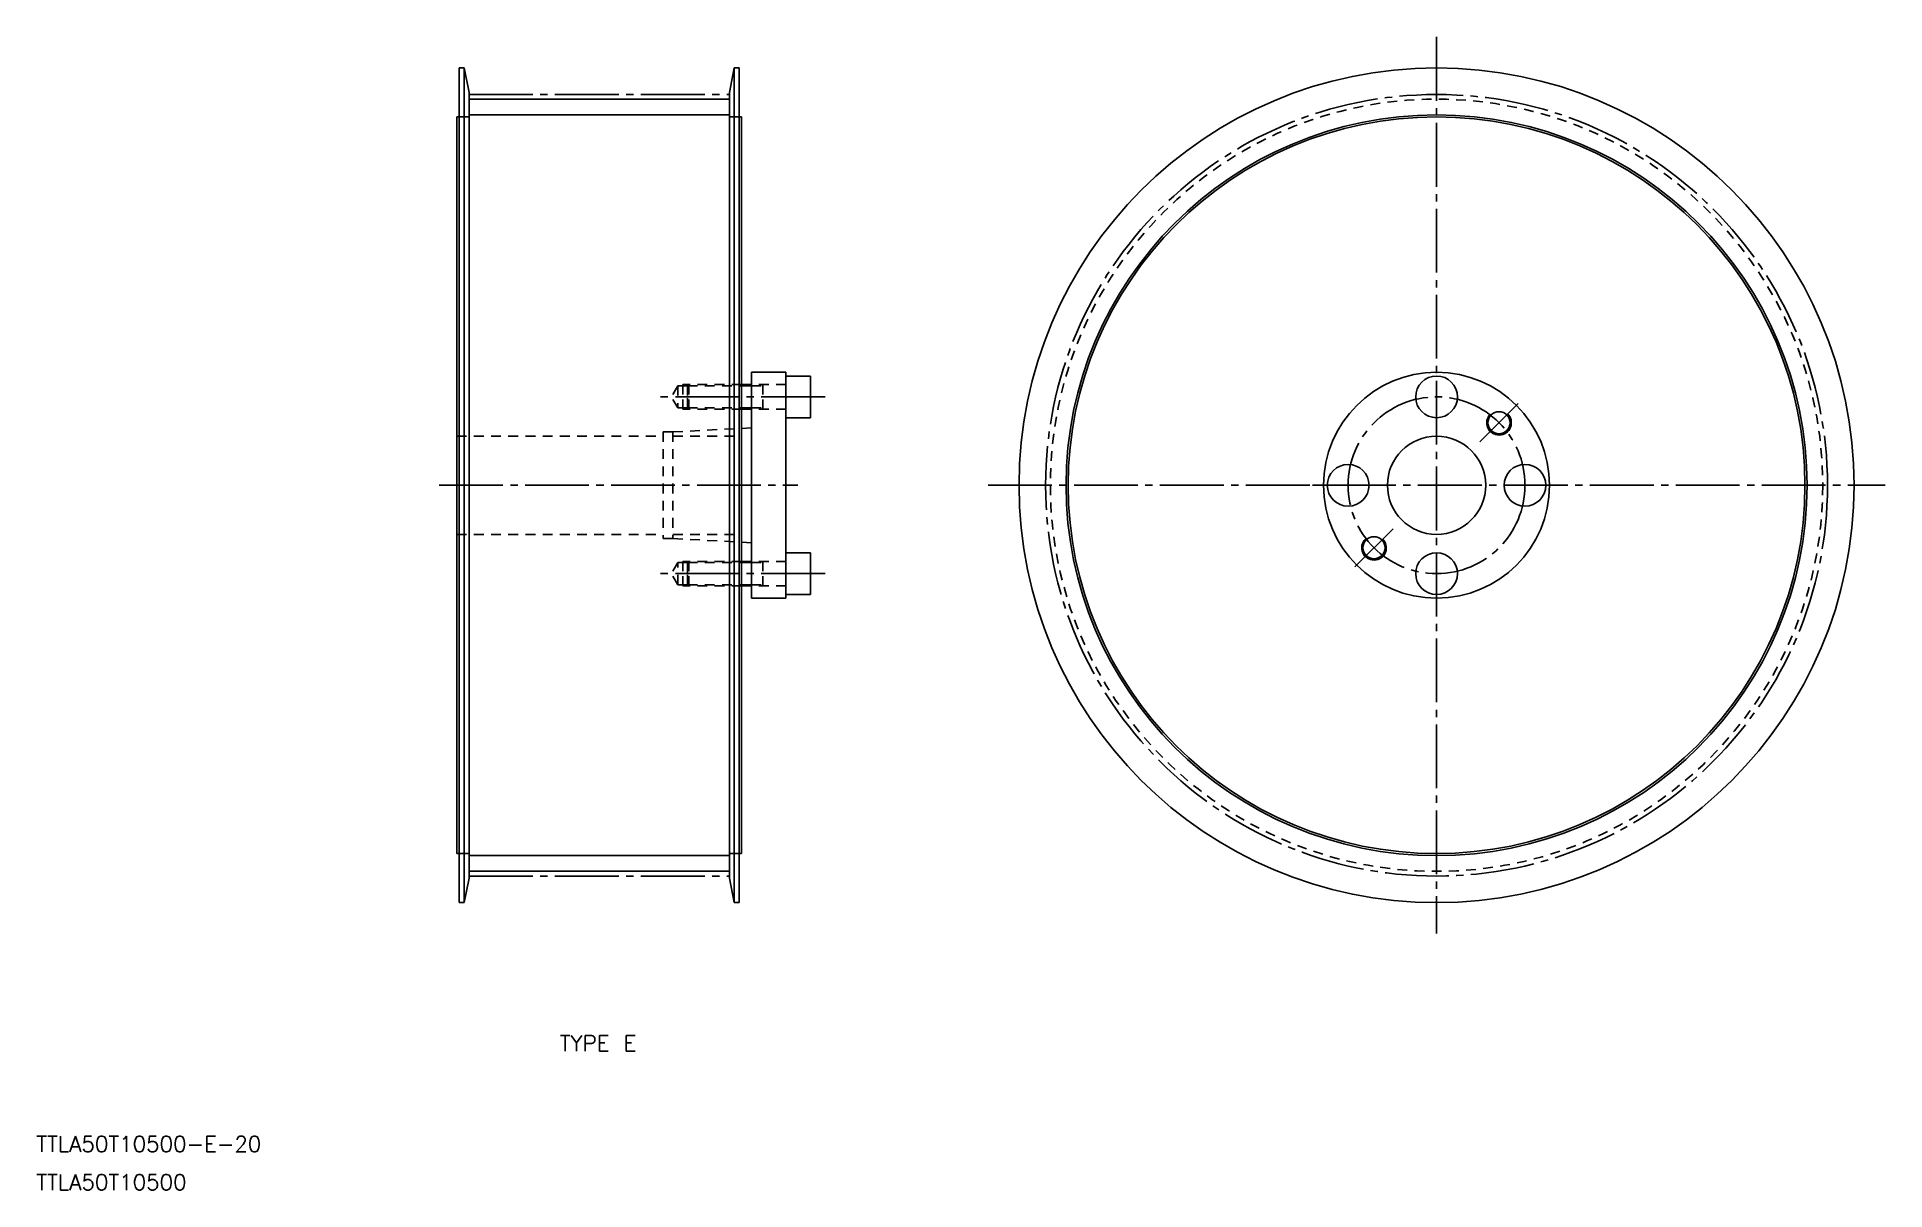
# Model space of a CAD drawing. Extents: x 49 to 425, y 126 to 361.
import ezdxf

# ---------------------------------------------------------------- set-up
doc = ezdxf.new("R2010")
doc.units = 0
doc.linetypes.add('CENTER', pattern=[17.5, 13, -1.5, 1.5, -1.5])
doc.linetypes.add('DASHED', pattern=[3.5, 2, -1.5])
doc.layers.get('0').update_dxf_attribs({"linetype": 'CONTINUOUS'})
doc.layers.add('CENTER', color=1, linetype='CENTER')
doc.styles.get("Standard").update_dxf_attribs({"font": 'txt.shx', "bigfont": '@extfont2.shx'})

msp = doc.modelspace()

# ---------------------------------------------------------------- linework, layer by layer
at = {"color": 7, "linetype": 'CONTINUOUS'}
for p, q in [((134.63, 354.87), (134.63, 184.87)), ((134.63, 354.87), (135.63, 354.87)), ((135.63, 354.87), (136.63, 349.87)), ((135.63, 354.87), (135.63, 184.87)), ((190.63, 354.87), (189.63, 349.87)), ((191.63, 354.87), (190.63, 354.87)), ((190.63, 354.87), (190.63, 184.87)), ((191.63, 354.87), (191.63, 184.87)), ((136.63, 349.87), (136.63, 189.87)), ((136.63, 348.49), (189.63, 348.49)), ((189.63, 349.87), (189.63, 189.87)), ((134.13, 194.87), (134.13, 344.87)), ((134.63, 344.87), (134.13, 344.87)), ((191.63, 344.87), (192.13, 344.87)), ((192.13, 194.87), (192.13, 344.87)), ((134.63, 194.87), (134.13, 194.87)), ((191.63, 194.87), (192.13, 194.87)), ((135.63, 184.87), (136.63, 189.87)), ((136.63, 191.25), (189.63, 191.25)), ((190.63, 184.87), (189.63, 189.87)), ((134.63, 184.87), (135.63, 184.87)), ((191.63, 184.87), (190.63, 184.87))]:
    msp.add_line(p, q, dxfattribs=at)
at = {"color": 3, "linetype": 'DASHED'}
for p, q in [((134.63, 344.87), (136.63, 344.87)), ((191.63, 344.87), (189.63, 344.87)), ((179.13, 290.12), (177.83, 287.87)), ((179.13, 290.12), (179.13, 285.62)), ((181.13, 290.12), (179.13, 290.12)), ((180.13, 290.37), (180.13, 287.87)), ((181.38, 290.37), (180.13, 290.37)), ((181.38, 290.37), (181.13, 290.12)), ((181.13, 290.12), (192.13, 290.12)), ((181.13, 290.12), (181.13, 287.87)), ((192.13, 290.37), (181.38, 290.37)), ((181.38, 290.37), (181.38, 287.87)), ((201.13, 290.37), (194.13, 290.37)), ((194.13, 290.12), (196.46, 290.12)), ((196.46, 290.37), (196.46, 287.87)), ((179.13, 285.62), (177.83, 287.87)), ((180.13, 285.37), (180.13, 287.87)), ((181.13, 285.62), (181.13, 287.87)), ((181.38, 285.37), (181.38, 287.87)), ((196.46, 285.37), (196.46, 287.87)), ((181.13, 285.62), (179.13, 285.62)), ((181.38, 285.37), (180.13, 285.37)), ((181.13, 285.62), (192.13, 285.62)), ((181.38, 285.37), (181.13, 285.62)), ((192.13, 285.37), (181.38, 285.37)), ((194.13, 285.62), (196.46, 285.62)), ((201.13, 285.37), (194.13, 285.37)), ((134.13, 279.87), (176.13, 279.87)), ((176.13, 280.72), (176.13, 259.02)), ((176.13, 280.72), (178.13, 280.72)), ((178.13, 280.72), (192.13, 281.46)), ((178.13, 280.72), (178.13, 259.02)), ((178.13, 279.87), (192.13, 279.87)), ((134.13, 259.87), (176.13, 259.87)), ((178.13, 259.87), (192.13, 259.87)), ((176.13, 259.02), (178.13, 259.02)), ((178.13, 259.02), (192.13, 258.28)), ((179.13, 254.12), (177.83, 251.87)), ((179.13, 249.62), (179.13, 254.12)), ((181.13, 254.12), (179.13, 254.12)), ((180.13, 254.37), (180.13, 251.87)), ((181.38, 254.37), (180.13, 254.37)), ((181.38, 254.37), (181.13, 254.12)), ((181.13, 254.12), (192.13, 254.12)), ((181.13, 254.12), (181.13, 251.87)), ((192.13, 254.37), (181.38, 254.37)), ((181.38, 254.37), (181.38, 251.87)), ((201.13, 254.37), (194.13, 254.37)), ((194.13, 254.12), (196.46, 254.12)), ((196.46, 254.37), (196.46, 251.87)), ((179.13, 249.62), (177.83, 251.87)), ((181.13, 249.62), (179.13, 249.62)), ((180.13, 249.37), (180.13, 251.87)), ((181.38, 249.37), (180.13, 249.37)), ((181.13, 249.62), (181.13, 251.87)), ((181.13, 249.62), (192.13, 249.62)), ((181.38, 249.37), (181.13, 249.62)), ((181.38, 249.37), (181.38, 251.87)), ((192.13, 249.37), (181.38, 249.37)), ((194.13, 249.62), (196.46, 249.62)), ((201.13, 249.37), (194.13, 249.37)), ((196.46, 249.37), (196.46, 251.87)), ((134.63, 194.87), (136.63, 194.87)), ((191.63, 194.87), (189.63, 194.87))]:
    msp.add_line(p, q, dxfattribs=at)
at = {"color": 3, "linetype": 'CONTINUOUS'}
for p, q in [((136.63, 345.29), (189.63, 345.29)), ((136.63, 194.45), (189.63, 194.45))]:
    msp.add_line(p, q, dxfattribs=at)
for p, q in [((194.13, 290.37), (192.13, 290.37)), ((194.13, 292.87), (201.13, 292.87)), ((194.13, 292.87), (194.13, 290.37)), ((194.13, 290.37), (194.13, 285.37)), ((201.13, 292.87), (201.13, 292.12)), ((201.13, 292.12), (201.13, 283.62)), ((201.13, 292.12), (206.13, 292.12)), ((206.13, 292.12), (206.13, 287.87)), ((206.13, 283.62), (206.13, 287.87)), ((194.13, 285.37), (192.13, 285.37)), ((194.13, 285.37), (194.13, 281.57)), ((201.13, 283.62), (201.13, 269.87)), ((201.13, 283.62), (206.13, 283.62)), ((194.13, 281.57), (192.13, 281.46)), ((194.13, 281.57), (194.13, 269.87)), ((194.13, 258.17), (194.13, 269.87)), ((201.13, 256.12), (201.13, 269.87)), ((194.13, 258.17), (192.13, 258.28)), ((194.13, 254.37), (194.13, 258.17)), ((201.13, 247.62), (201.13, 256.12)), ((201.13, 256.12), (206.13, 256.12)), ((206.13, 256.12), (206.13, 251.87)), ((194.13, 254.37), (192.13, 254.37)), ((194.13, 249.37), (194.13, 254.37)), ((194.13, 249.37), (192.13, 249.37)), ((194.13, 246.87), (194.13, 249.37)), ((206.13, 247.62), (206.13, 251.87)), ((194.13, 246.87), (201.13, 246.87)), ((201.13, 247.62), (206.13, 247.62)), ((201.13, 246.87), (201.13, 247.62))]:
    msp.add_line(p, q)
at = {"color": 3}
for p, q in [((194.13, 290.12), (192.13, 290.12)), ((194.13, 285.62), (192.13, 285.62)), ((194.13, 254.12), (192.13, 254.12)), ((194.13, 249.62), (192.13, 249.62))]:
    msp.add_line(p, q, dxfattribs=at)
for centre, radius in [((333.59, 269.87), 85), ((333.59, 269.87), 75), ((333.59, 269.87), 23), ((333.59, 269.87), 23), ((333.59, 287.87), 4.25), ((346.31, 282.6), 2.25), ((333.59, 269.87), 10), ((315.59, 269.87), 4.25), ((351.59, 269.87), 4.25), ((320.86, 257.14), 2.25), ((333.59, 251.87), 4.25)]:
    msp.add_circle(centre, radius)
at = {"color": 3, "linetype": 'DASHED'}
msp.add_circle((333.59, 269.87), 78.62, dxfattribs=at)
at = {"color": 3, "linetype": 'CONTINUOUS'}
msp.add_circle((333.59, 269.87), 75.42, dxfattribs=at)
at = {"color": 3}
for centre in [(346.31, 282.6), (320.86, 257.14)]:
    msp.add_arc(centre, 2.5, 135, 47, dxfattribs=at)
at = {"layer": 'CENTER'}
for p, q in [((333.59, 361.17), (333.59, 178.57)), ((136.63, 349.45), (189.63, 349.45)), ((130.54, 269.87), (203.57, 269.87)), ((242.29, 269.87), (424.89, 269.87)), ((136.63, 190.29), (189.63, 190.29))]:
    msp.add_line(p, q, dxfattribs=at)
at = {"layer": 'CENTER', "color": 1, "linetype": 'CENTER'}
for p, q in [((209.13, 287.87), (174.83, 287.87)), ((342.42, 278.71), (350.2, 286.49)), ((308.34, 269.87), (322.84, 269.87)), ((316.97, 253.25), (324.75, 261.03)), ((209.13, 251.87), (174.83, 251.87))]:
    msp.add_line(p, q, dxfattribs=at)
at = {"layer": 'CENTER'}
msp.add_circle((333.59, 269.87), 79.58, dxfattribs=at)
at = {"layer": 'CENTER', "color": 1, "linetype": 'CENTER'}
msp.add_circle((333.59, 269.87), 18, dxfattribs=at)

# ---------------------------------------------------------------- texts
at = {"color": 7, "linetype": 'CONTINUOUS'}
for s, p in [('TYPE E', (155.09, 154.63)), ('TTLA50T10500-E-20', (48.54, 134.11)), ('TTLA50T10500', (48.54, 126.34))]:
    msp.add_text(s, height=3.2, dxfattribs=at).set_placement(p)

doc.saveas('drawing.dxf')
